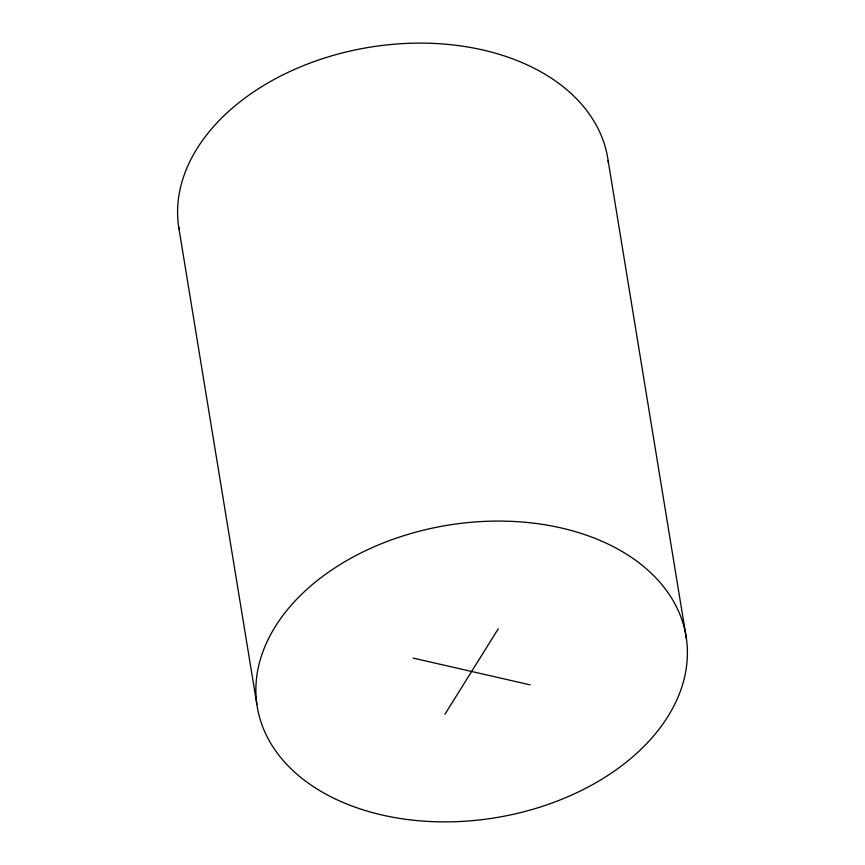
<?xml version="1.0" encoding="UTF-8"?>
<svg xmlns="http://www.w3.org/2000/svg" width="865" height="865" viewBox="0 0 865 865"><rect width="100%" height="100%" fill="white"/><g stroke="black" fill="none" stroke-linecap="round" stroke-linejoin="round"><path stroke-width="1.3" d="M444.967 714.209L498.305 628.747M413.189 658.092L530.083 684.864M608.149 160.706L686.421 638.662A217.299 148.196 -9.3 0 1 382.06 815.003A217.299 148.196 -9.3 0 1 346.422 560.769A217.299 148.196 -9.3 0 1 686.421 638.662M178.579 226.338L256.851 704.294M178.979 228.955A217.299 148.196 -9.3 0 1 372.793 46.742A217.299 148.196 -9.3 0 1 608.484 163.334"/></g></svg>
